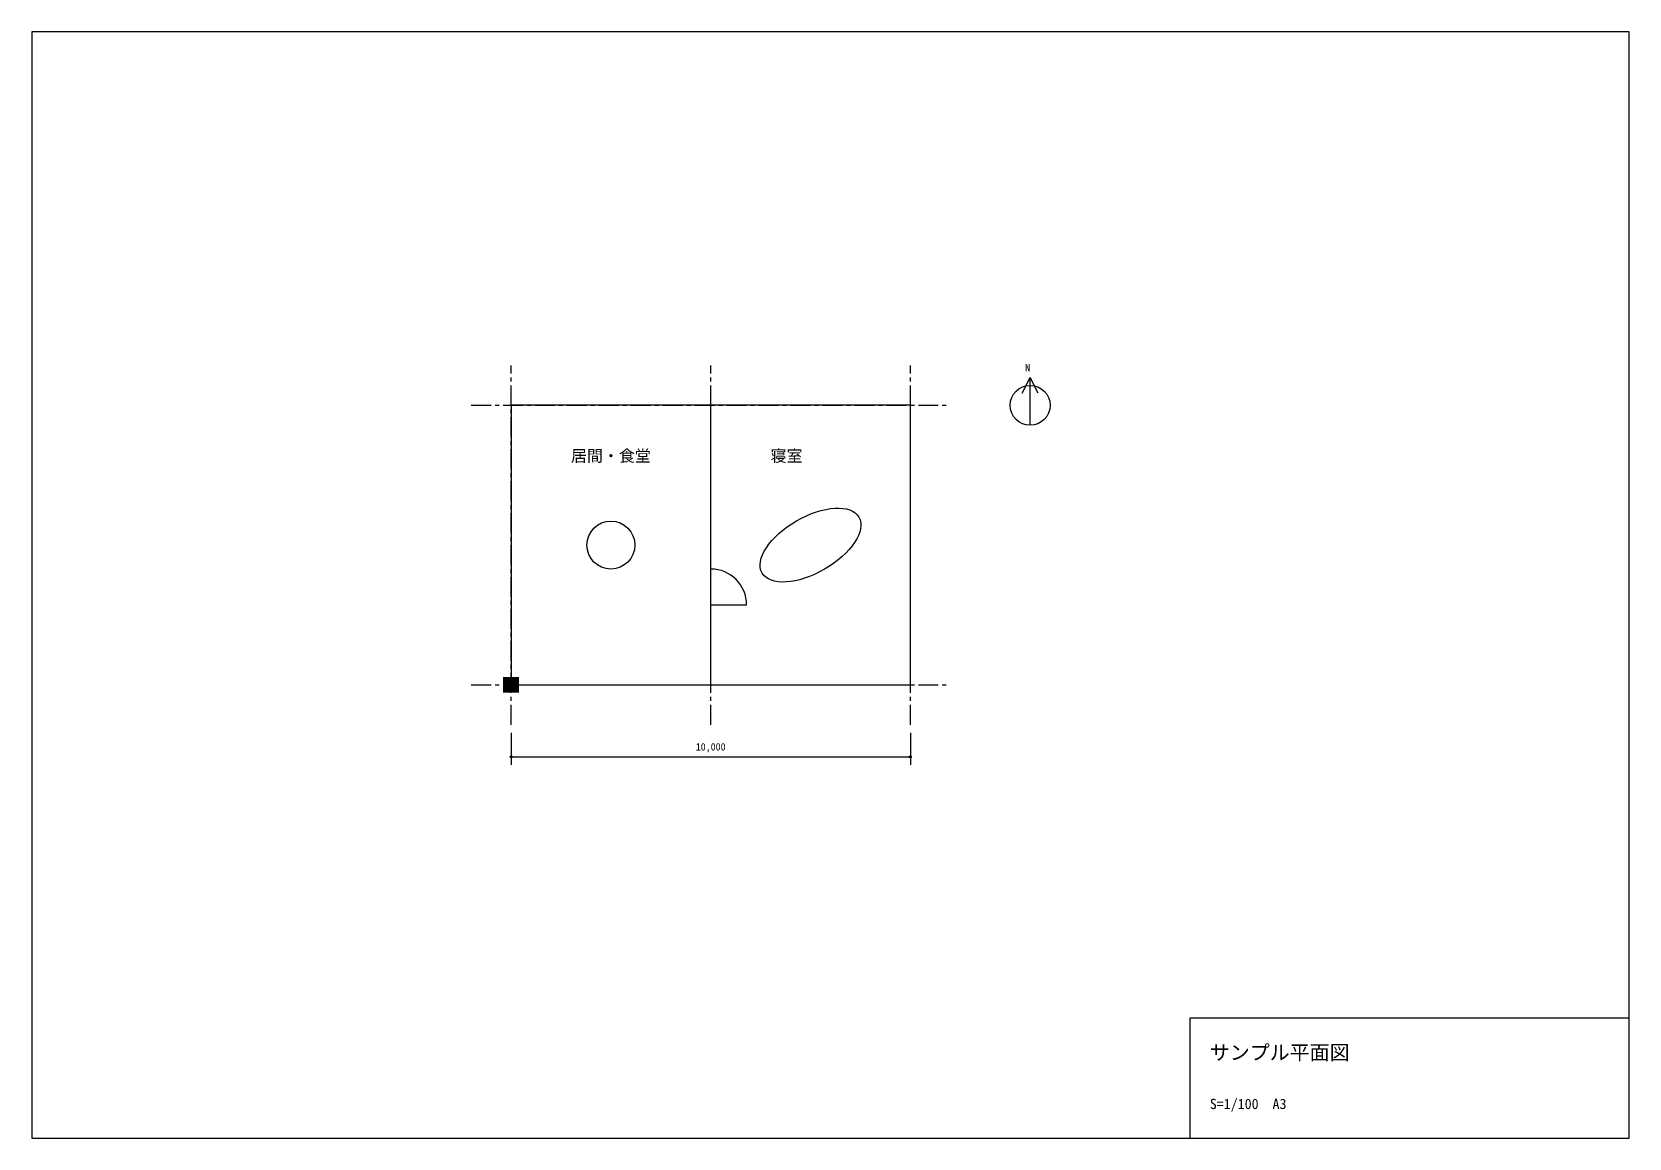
# Model space of a CAD drawing. Units: millimetres at full size, sheet at 1:100. Extents: x -20000 to 20000, y -13850 to 13850.
import ezdxf
from ezdxf.enums import TextEntityAlignment as Align

# ---------------------------------------------------------------- set-up
doc = ezdxf.new("R2010")
doc.units = ezdxf.units.MM
doc.header["$LTSCALE"] = 100
doc.header["$PDMODE"] = 32
doc.header["$PDSIZE"] = 50
doc.linetypes.add('CHAIN1', pattern=[8, 5, -1, 1, -1])
for name, color, linetype in [('0-0_通り芯', 4, 'CHAIN1'), ('0-1_壁', 7, 'Continuous'), ('0-2_建具', 3, 'Continuous'), ('0-3_文字', 7, 'Continuous'), ('0-4_寸法', 4, 'Continuous'), ('1-0_枠', 7, 'Continuous')]:
    doc.layers.add(name, color=color, linetype=linetype)
doc.styles.add('ＭＳ ゴシック', font='')
doc.styles.add('ＭＳ 明朝', font='')
doc.styles.get('ＭＳ ゴシック').set_extended_font_data('MS Gothic')
doc.styles.get('ＭＳ 明朝').set_extended_font_data('MS Mincho')

# ---------------------------------------------------------------- blocks, each defined once
blk = doc.blocks.new('方位記号')
at = {"layer": '0-3_文字'}
for p in [(-200, 300), (0, -500), (200, 300)]:
    blk.add_line(p, (0, 700), dxfattribs=at)
blk.add_circle((0, 0), 500, dxfattribs=at)
at = {"layer": '0-3_文字', "style": 'ＭＳ 明朝'}
blk.add_text('N', height=183, dxfattribs=at).set_placement((-125, 800), align=Align.BOTTOM_LEFT)

msp = doc.modelspace()

# ---------------------------------------------------------------- linework, layer by layer
at = {"layer": '0-0_通り芯'}
for p, q in [((-8000, -3500), (-8000, 5500)), ((-3000, -3500), (-3000, 5500)), ((2000, -3500), (2000, 5500)), ((-9000, 4500), (3000, 4500)), ((-9000, -2500), (3000, -2500))]:
    msp.add_line(p, q, dxfattribs=at)
at = {"layer": '0-1_壁'}
msp.add_line((-3000, -2500), (-3000, 4500), dxfattribs=at)
msp.add_lwpolyline([(-8000, -2500), (2000, -2500), (2000, 4500), (-8000, 4500)], close=True, dxfattribs=at)
at = {"layer": '0-1_壁', "color": 2}
msp.add_solid([(-8200, -2700), (-7800, -2700), (-8200, -2300), (-7800, -2300)], dxfattribs=at)
at = {"layer": '0-2_建具'}
msp.add_line((-3000, -500), (-2100, -500), dxfattribs=at)
msp.add_circle((-5500, 1000), 600, dxfattribs=at)
msp.add_arc((-3000, -500), 900, 0, 90, dxfattribs=at)
at = {"layer": '0-2_建具', "color": 5}
msp.add_ellipse((-500, 1000), major_axis=(1212, 700), ratio=0.5, dxfattribs=at)
at = {"layer": '0-4_寸法'}
for p, q in [((-8000, -3700), (-8000, -4500)), ((2000, -3700), (2000, -4500)), ((-8000, -4300), (2000, -4300))]:
    msp.add_line(p, q, dxfattribs=at)
for p in [(-8000, -4300), (2000, -4300)]:
    msp.add_point(p, dxfattribs=at)
at = {"layer": '1-0_枠'}
for points in [[(-20000, -13850), (20000, -13850), (20000, 13850), (-20000, 13850)], [(9000, -13850), (20000, -13850), (20000, -10850), (9000, -10850)]]:
    msp.add_lwpolyline(points, close=True, dxfattribs=at)

# ---------------------------------------------------------------- block references
at = {"layer": '0-3_文字'}
msp.add_blockref('方位記号', (5000, 4500), dxfattribs=at)

# ---------------------------------------------------------------- texts
at = {"layer": '0-3_文字', "style": 'ＭＳ ゴシック'}
for s, p in [('居間・食堂', (-6500, 3000)), ('寝室', (-1500, 3000))]:
    msp.add_text(s, height=293.3, dxfattribs=at).set_placement(p, align=Align.BOTTOM_LEFT)
at = {"layer": '0-4_寸法', "style": 'ＭＳ ゴシック'}
msp.add_text('10,000', height=183.3, dxfattribs=at).set_placement((-3375, -4200), align=Align.BOTTOM_LEFT)
at = {"layer": '1-0_枠'}
for s, height, style, p in [('サンプル平面図', 366.6, 'ＭＳ 明朝', (9500, -12000)), ('S=1/100  A3', 256.6, 'ＭＳ ゴシック', (9500, -13200))]:
    msp.add_text(s, height=height, dxfattribs=dict(at, style=style)).set_placement(p, align=Align.BOTTOM_LEFT)

doc.saveas('drawing.dxf')
